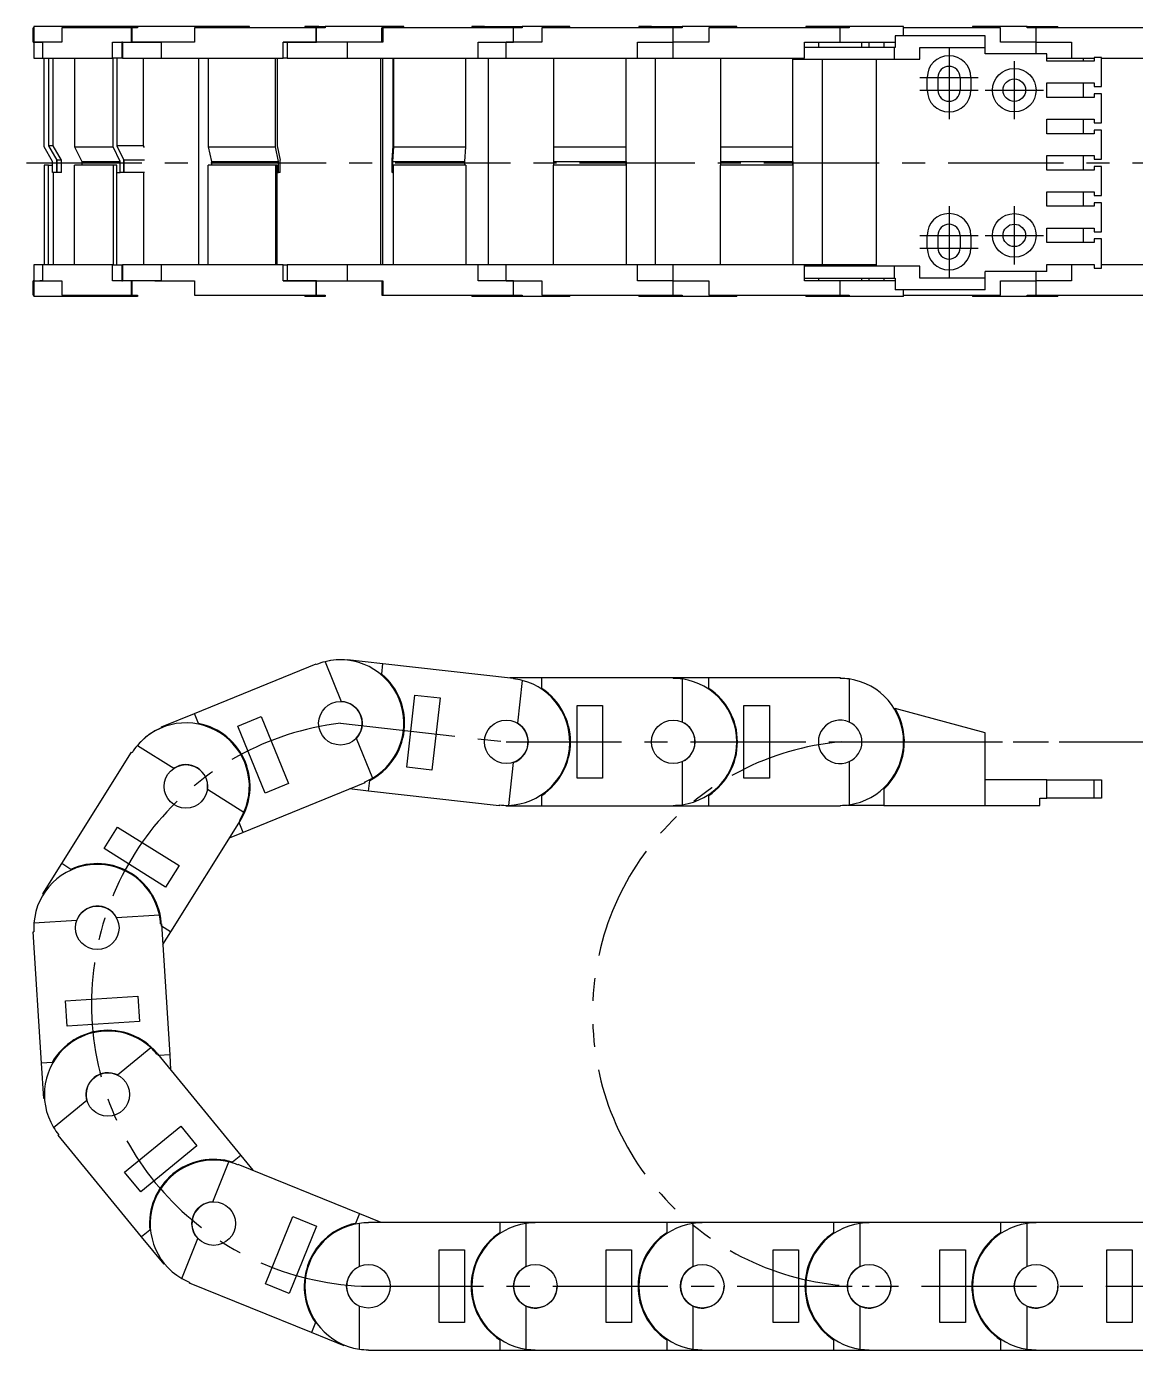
# Model space of a CAD drawing. Extents: x -175 to 573, y -329 to 74.
# Drawn here: x -1.8 to 303.8, y -290.4 to 74.4 of the extents above; entities that cross this region are included whole.
import ezdxf

# ---------------------------------------------------------------- set-up
doc = ezdxf.new("R2010")
doc.units = 0
doc.linetypes.add('CENTER', pattern=[50.8, 31.75, -6.35, 6.35, -6.35])
doc.linetypes.add('PHANTOM', pattern=[63.5, 31.75, -6.35, 6.35, -6.35, 6.35, -6.35])
doc.layers.get('0').update_dxf_attribs({"linetype": 'CONTINUOUS'})
doc.layers.add('CENTER', color=1, linetype='CONTINUOUS')

msp = doc.modelspace()

# ---------------------------------------------------------------- linework, layer by layer
at = {"color": 7, "linetype": 'CONTINUOUS'}
for p, q in [((0, 70.05), (0, 74)), ((0.164242, 74), (0, 74)), ((0.164242, 74), (0.164242, 70.05)), ((0.219894, 74), (0.164242, 74)), ((28.741947, 74.4), (0.219894, 74.4)), ((28.741947, 74.4), (0.219894, 74.4)), ((0.219894, 74.4), (0.219894, 74)), ((28.741947, 74.4), (3.086746, 74.4)), ((27.092834, 74), (7.869953, 74)), ((7.869953, 74), (7.869953, 70.05)), ((27.092834, 70.05), (27.092834, 74)), ((27.262306, 74), (27.092834, 74)), ((27.262306, 70.05), (27.262306, 74)), ((28.741947, 74), (27.262306, 74)), ((59.591106, 74.4), (28.741947, 74.4)), ((28.741947, 74.4), (28.741947, 74)), ((77.988209, 74), (44.473785, 74)), ((44.473785, 74), (44.473785, 70.05)), ((59.591106, 74), (59.591106, 74.4)), ((78.71564, 74.4), (74.893726, 74.4)), ((74.893726, 74.4), (74.893726, 74)), ((77.988209, 70.05), (77.988209, 74)), ((78.063805, 74), (77.988209, 74)), ((78.063805, 70.05), (78.063805, 74)), ((80.446182, 74), (78.063805, 74)), ((78.678496, 74.4), (78.678496, 74)), ((78.678496, 74.4), (78.71564, 74.4)), ((78.678496, 74.4), (78.71564, 74.4)), ((78.71564, 74.4), (80.446182, 74.4)), ((102.178496, 74.4), (80.446182, 74.4)), ((102.178496, 74.4), (80.446182, 74.4)), ((80.446182, 74.4), (80.446182, 74)), ((96.05536, 70.05), (96.05536, 74)), ((96.384279, 74), (96.05536, 74)), ((96.384279, 74), (96.384279, 70.05)), ((132.360177, 74), (96.384279, 74)), ((102.178496, 74), (102.178496, 74.4)), ((124.393726, 74.4), (120.893726, 74.4)), ((120.893726, 74.4), (120.893726, 74)), ((124.393726, 74.4), (134.802539, 74.4)), ((124.393726, 74.4), (124.393726, 74)), ((132.360177, 70.05), (132.360177, 74)), ((134.802539, 74), (132.360177, 74)), ((133.484223, 74.4), (134.802539, 74.4)), ((133.484223, 74.4), (133.484223, 74)), ((147.893726, 74.4), (134.802539, 74.4)), ((134.802539, 74.4), (134.802539, 74)), ((140.193726, 74), (140.193726, 70.05)), ((176.393726, 74), (140.193726, 74)), ((147.893726, 74), (147.893726, 74.4)), ((170.393726, 74.4), (166.893726, 74.4)), ((166.893726, 74.4), (166.893726, 74)), ((170.393726, 74.4), (178.893726, 74.4)), ((170.393726, 74.4), (170.393726, 74)), ((176.393726, 70.05), (176.393726, 74)), ((178.893726, 74), (176.393726, 74)), ((193.893726, 74.4), (178.893726, 74.4)), ((178.893726, 74.4), (178.893726, 74)), ((222.393726, 74), (186.193726, 74)), ((186.193726, 74), (186.193726, 70.05)), ((193.893726, 74), (193.893726, 74.4)), ((224.893726, 74.4), (212.893726, 74.4)), ((212.893726, 74.4), (212.893726, 74)), ((222.393726, 70.05), (222.393726, 74)), ((224.893726, 74), (222.393726, 74)), ((239.893726, 74.4), (224.893726, 74.4)), ((224.893726, 74.4), (224.893726, 74)), ((239.893726, 71.85), (239.893726, 74.4)), ((266.593726, 74), (239.893726, 74)), ((273.893726, 74.4), (258.893726, 74.4)), ((258.893726, 74.4), (258.893726, 74)), ((266.593726, 70.05), (266.593726, 74)), ((273.893726, 74.4), (282.393726, 74.4)), ((273.893726, 74), (273.893726, 74.4)), ((276.393726, 74), (273.893726, 74)), ((276.393726, 70.05), (276.393726, 74)), ((312.593726, 74), (276.393726, 74)), ((282.393726, 74), (282.393726, 74.4)), ((0, 70.05), (0.164242, 70.05)), ((0.164242, 70.05), (0.164242, 65.7)), ((0.164242, 70.05), (1.809384, 70.05)), ((2.665969, 70.05), (0.164242, 70.05)), ((2.665969, 70.05), (0.164242, 70.05)), ((1.809384, 70.05), (1.809384, 70.045)), ((1.809384, 70.045), (2.665969, 70.045)), ((2.665969, 65.7), (2.665969, 70.05)), ((7.869953, 70.05), (2.665969, 70.05)), ((21.888849, 65.7), (21.888849, 70.05)), ((21.888849, 70.05), (27.092834, 70.05)), ((24.397541, 70.045), (24.397541, 65.7)), ((24.591106, 70.045), (24.397541, 70.045)), ((24.591106, 70.05), (24.591106, 65.7)), ((27.092834, 70.05), (27.262306, 70.05)), ((27.262306, 70.05), (33.542825, 70.05)), ((35.400819, 70.05), (27.262306, 70.05)), ((35.400819, 70.05), (27.262306, 70.05)), ((33.542825, 70.05), (33.542825, 70.045)), ((33.542825, 70.045), (35.400831, 70.045)), ((44.473785, 70.05), (35.400819, 70.05)), ((35.400819, 65.7), (35.400819, 70.05)), ((86.622727, 70.05), (68.915243, 70.05)), ((68.915243, 70.05), (77.988209, 70.05)), ((68.915243, 65.7), (68.915243, 70.05)), ((70.034297, 70.045), (70.034297, 65.7)), ((77.988209, 70.05), (78.063805, 70.05)), ((86.622727, 65.7), (86.622727, 70.05)), ((86.644947, 70.05), (86.622727, 70.05)), ((86.644947, 65.7), (86.644947, 70.05)), ((96.384279, 70.05), (86.644947, 70.05)), ((122.620846, 65.7), (122.620846, 70.05)), ((122.620846, 70.05), (132.360177, 70.05)), ((140.193726, 70.05), (130.393726, 70.05)), ((130.393726, 65.7), (130.393726, 70.05)), ((166.593726, 65.7), (166.593726, 70.05)), ((166.593726, 70.05), (176.393726, 70.05)), ((176.393726, 65.7), (176.393726, 70.05)), ((186.193726, 70.05), (176.393726, 70.05)), ((212.593726, 65.7), (212.593726, 70.05)), ((212.593726, 70.05), (222.393726, 70.05)), ((216.393726, 70.05), (216.393726, 68.6)), ((222.393726, 70.05), (230.793726, 70.05)), ((228.393726, 68.6), (228.393726, 70.05)), ((230.393726, 68.6), (230.393726, 70.05)), ((230.793726, 70.05), (230.793726, 70.045)), ((230.793726, 70.045), (237.539342, 70.045)), ((234.393726, 70.045), (234.393726, 68.6)), ((262.393726, 71.85), (237.539342, 71.85)), ((237.539342, 71.85), (237.539342, 68.6)), ((262.393726, 68.6), (262.393726, 71.85)), ((276.393726, 70.05), (266.593726, 70.05)), ((276.393726, 66.85), (276.393726, 70.05)), ((276.393726, 70.05), (286.193726, 70.05)), ((286.193726, 70.05), (286.193726, 65.7)), ((0.164242, 65.7), (2.665969, 65.7)), ((0.164242, 65.7), (2.665969, 65.7)), ((2.665969, 65.7), (21.888849, 65.7)), ((3.021481, 41.2), (3.021481, 65.7)), ((4.219057, 65.7), (4.219057, 41.521539)), ((5.489711, 41.521539), (5.489711, 65.7)), ((11.433406, 65.7), (11.433406, 41.2)), ((24.397541, 65.7), (21.888849, 65.7)), ((22.053781, 41.2), (22.053781, 65.7)), ((23.070613, 65.7), (23.070613, 41.521539)), ((24.591106, 65.7), (24.397541, 65.7)), ((24.591106, 65.7), (35.400819, 65.7)), ((24.591106, 65.7), (35.400819, 65.7)), ((30.458341, 41.521539), (30.458341, 65.7)), ((35.400819, 65.7), (68.915243, 65.7)), ((45.525655, 65.7), (45.525655, 8.7)), ((48.267947, 65.7), (48.267947, 41.2)), ((66.784203, 41.2), (66.784203, 65.7)), ((67.237782, 65.7), (67.237782, 41.521539)), ((70.034297, 65.7), (68.915243, 65.7)), ((70.034297, 65.7), (86.622727, 65.7)), ((86.622727, 65.7), (86.644947, 65.7)), ((86.644947, 65.7), (122.620846, 65.7)), ((95.742665, 65.7), (95.742665, 8.7)), ((96.24261, 65.7), (96.24261, 8.7)), ((99.186732, 41.521539), (99.186732, 65.7)), ((99.320051, 65.7), (99.320051, 41.2)), ((119.196238, 41.2), (119.196238, 65.7)), ((122.620846, 65.7), (130.393726, 65.7)), ((125.393726, 65.7), (125.393726, 8.7)), ((130.393726, 65.7), (166.593726, 65.7)), ((143.393726, 65.7), (143.393726, 41.2)), ((163.393726, 41.2), (163.393726, 65.7)), ((166.593726, 65.7), (176.393726, 65.7)), ((171.393726, 65.7), (171.393726, 8.7)), ((176.393726, 65.7), (212.593726, 65.7)), ((189.393726, 65.7), (189.393726, 41.2)), ((209.393726, 41.2), (209.393726, 65.7)), ((237.258659, 68.6), (212.593734, 68.6)), ((237.258659, 68.6), (237.258659, 65.35)), ((237.539342, 68.6), (237.258659, 68.6)), ((244.393726, 68.6), (262.393726, 68.6)), ((244.393726, 65.35), (244.393726, 68.6)), ((262.393726, 66.85), (262.393726, 68.6)), ((279.393726, 66.85), (262.393726, 66.85)), ((279.393726, 64.85), (279.393726, 66.85)), ((279.398481, 65.7), (286.193726, 65.7)), ((286.193726, 65.7), (292.393726, 65.7)), ((289.393726, 65.7), (289.393726, 64.85)), ((294.393726, 65.85), (292.393726, 65.85)), ((292.393726, 65.85), (292.393726, 64.85)), ((294.393726, 57.85), (294.393726, 65.85)), ((294.393726, 65.7), (322.393726, 65.7)), ((209.393892, 65.35), (237.258659, 65.35)), ((217.393726, 65.35), (217.393726, 8.7)), ((232.393726, 8.35), (232.393726, 65.35)), ((237.258659, 65.35), (244.393726, 65.35)), ((292.393726, 64.85), (279.393726, 64.85)), ((246.393726, 56.85), (246.393726, 60.35)), ((249.343726, 60.35), (249.343726, 56.85)), ((255.443726, 60.35), (255.443726, 56.85)), ((258.393726, 60.35), (258.393726, 56.85)), ((279.393726, 58.85), (292.393726, 58.85)), ((279.393726, 54.85), (279.393726, 58.85)), ((289.393726, 58.85), (289.393726, 54.85)), ((292.393726, 58.85), (292.393726, 57.85)), ((292.393726, 54.85), (279.393726, 54.85)), ((292.393726, 57.85), (294.393726, 57.85)), ((294.393726, 55.85), (292.393726, 55.85)), ((292.393726, 55.85), (292.393726, 54.85)), ((294.393726, 47.85), (294.393726, 55.85)), ((279.393726, 44.85), (279.393726, 48.85)), ((279.393726, 48.85), (292.393726, 48.85)), ((289.393726, 48.85), (289.393726, 44.85)), ((292.393726, 48.85), (292.393726, 47.85)), ((292.393726, 47.85), (294.393726, 47.85)), ((292.393726, 44.85), (279.393726, 44.85)), ((294.393726, 45.85), (292.393726, 45.85)), ((292.393726, 45.85), (292.393726, 44.85)), ((294.393726, 37.85), (294.393726, 45.85)), ((5.326216, 37.2), (3.021481, 41.2)), ((4.219057, 41.521539), (6.502357, 37.558741)), ((5.489711, 41.521539), (4.219057, 41.521539)), ((7.794446, 37.521539), (5.489711, 41.521539)), ((11.433406, 41.2), (13.3903, 37.2)), ((11.433406, 41.2), (22.053781, 41.2)), ((24.010676, 37.2), (22.053781, 41.2)), ((30.458341, 41.521539), (23.070613, 41.521539)), ((23.070613, 41.521539), (25.009308, 37.558741)), ((30.66552, 41.057424), (30.458341, 41.521539)), ((48.267947, 41.2), (66.784203, 41.2)), ((48.267947, 41.2), (49.14086, 37.2)), ((67.657116, 37.2), (66.784203, 41.2)), ((67.237782, 41.521539), (68.102576, 37.558741)), ((98.93016, 37.521539), (99.186732, 41.521539)), ((99.320051, 41.2), (99.063479, 37.2)), ((99.320051, 41.2), (119.196238, 41.2)), ((118.939666, 37.2), (119.196238, 41.2)), ((143.393726, 41.2), (163.393726, 41.2)), ((143.393726, 41.2), (143.393726, 37.2)), ((163.393726, 37.2), (163.393726, 41.2)), ((189.393726, 41.2), (209.393726, 41.2)), ((189.393726, 41.2), (189.393726, 37.2)), ((209.393726, 37.2), (209.393726, 41.2)), ((5.326216, 34.2), (5.326216, 37.2)), ((6.502357, 34.2), (6.502357, 37.558741)), ((6.502357, 37.558741), (6.503005, 37.557678)), ((6.502357, 37.558741), (6.503005, 37.557678)), ((6.503005, 37.557678), (6.503653, 37.556616)), ((6.503005, 37.557678), (6.503653, 37.556616)), ((6.503653, 37.556616), (6.504301, 37.555554)), ((6.503653, 37.556616), (6.504301, 37.555554)), ((6.504301, 37.555554), (6.504949, 37.554492)), ((6.504301, 37.555554), (6.504949, 37.554492)), ((6.504949, 37.554492), (6.505597, 37.55343)), ((6.504949, 37.554492), (6.505597, 37.55343)), ((6.505597, 37.55343), (6.506245, 37.552367)), ((6.505597, 37.55343), (6.506245, 37.552367)), ((6.506245, 37.552367), (6.506894, 37.551305)), ((6.506245, 37.552367), (6.506894, 37.551305)), ((6.506894, 37.551305), (6.507542, 37.550242)), ((6.506894, 37.551305), (6.507542, 37.550242)), ((6.507542, 37.550242), (6.50819, 37.54918)), ((6.507542, 37.550242), (6.50819, 37.54918)), ((6.50819, 37.54918), (6.508838, 37.548117)), ((6.50819, 37.54918), (6.508838, 37.548117)), ((6.508838, 37.548117), (6.509486, 37.547055)), ((6.508838, 37.548117), (6.509486, 37.547055)), ((6.509486, 37.547055), (6.510135, 37.545992)), ((6.509486, 37.547055), (6.510135, 37.545992)), ((6.510135, 37.545992), (6.510783, 37.544929)), ((6.510135, 37.545992), (6.510783, 37.544929)), ((6.510783, 37.544929), (6.511431, 37.543867)), ((6.510783, 37.544929), (6.511431, 37.543867)), ((6.511431, 37.543867), (6.512079, 37.542804)), ((6.511431, 37.543867), (6.512079, 37.542804)), ((6.512079, 37.542804), (6.512728, 37.541741)), ((6.512079, 37.542804), (6.512728, 37.541741)), ((6.512728, 37.541741), (6.513376, 37.540678)), ((6.512728, 37.541741), (6.513376, 37.540678)), ((6.513376, 37.540678), (6.514025, 37.539615)), ((6.513376, 37.540678), (6.514025, 37.539615)), ((6.514025, 37.539615), (6.514673, 37.538552)), ((6.514025, 37.539615), (6.514673, 37.538552)), ((6.514673, 37.538552), (6.515321, 37.537489)), ((6.514673, 37.538552), (6.515321, 37.537489)), ((6.515321, 37.537489), (6.51597, 37.536426)), ((6.515321, 37.537489), (6.51597, 37.536426)), ((6.51597, 37.536426), (6.516618, 37.535363)), ((6.51597, 37.536426), (6.516618, 37.535363)), ((6.516618, 37.535363), (6.517267, 37.5343)), ((6.516618, 37.535363), (6.517267, 37.5343)), ((6.517267, 37.5343), (6.517915, 37.533237)), ((6.517267, 37.5343), (6.517915, 37.533237)), ((6.517915, 37.533237), (6.518564, 37.532174)), ((6.517915, 37.533237), (6.518564, 37.532174)), ((6.518564, 37.532174), (6.519213, 37.531111)), ((6.518564, 37.532174), (6.519213, 37.531111)), ((6.519213, 37.531111), (6.519861, 37.530047)), ((6.519213, 37.531111), (6.519861, 37.530047)), ((6.519861, 37.530047), (6.52051, 37.528984)), ((6.519861, 37.530047), (6.52051, 37.528984)), ((6.52051, 37.528984), (6.521158, 37.52792)), ((6.52051, 37.528984), (6.521158, 37.52792)), ((6.521158, 37.52792), (6.521807, 37.526857)), ((6.521158, 37.52792), (6.521807, 37.526857)), ((6.521807, 37.526857), (6.522456, 37.525794)), ((6.521807, 37.526857), (6.522456, 37.525794)), ((6.522456, 37.525794), (6.523105, 37.52473)), ((6.522456, 37.525794), (6.523105, 37.52473)), ((6.523105, 37.52473), (6.523753, 37.523666)), ((6.523105, 37.52473), (6.523753, 37.523666)), ((6.523753, 37.523666), (6.524402, 37.522603)), ((6.523753, 37.523666), (6.524402, 37.522603)), ((6.524402, 37.522603), (6.525051, 37.521539)), ((6.524402, 37.522603), (6.525051, 37.521539)), ((6.525051, 37.521539), (6.525051, 34.2)), ((7.794446, 37.521539), (6.525051, 37.521539)), ((7.794446, 34.2), (7.794446, 37.521539)), ((13.3903, 37.2), (13.3903, 36.2)), ((13.3903, 37.2), (24.010676, 37.2)), ((24.010676, 34.2), (24.010676, 37.2)), ((25.009308, 34.2), (25.009308, 37.558741)), ((25.016986, 37.521539), (25.016986, 34.2)), ((30.66552, 37.521539), (25.016986, 37.521539)), ((49.14086, 37.2), (49.14086, 36.2)), ((49.14086, 37.2), (67.657116, 37.2)), ((67.657116, 34.2), (67.657116, 37.2)), ((68.102576, 34.2), (68.102576, 37.558741)), ((98.93016, 34.2), (98.93016, 37.521539)), ((99.063479, 37.2), (99.063479, 34.2)), ((99.063479, 37.2), (118.939666, 37.2)), ((118.939666, 36.2), (118.939666, 37.2)), ((143.393726, 37.2), (143.393726, 36.2)), ((143.393726, 37.2), (163.393726, 37.2)), ((163.393726, 37.2), (163.393726, 36.2)), ((163.393726, 36.2), (163.393726, 37.2)), ((189.393726, 37.2), (209.393726, 37.2)), ((189.393726, 37.2), (189.393726, 36.2)), ((209.393726, 37.2), (209.393726, 36.2)), ((209.393726, 36.2), (209.393726, 37.2)), ((279.393726, 34.85), (279.393726, 38.85)), ((279.393726, 38.85), (292.393726, 38.85)), ((289.393726, 38.85), (289.393726, 34.85)), ((292.393726, 38.85), (292.393726, 37.85)), ((292.393726, 37.85), (294.393726, 37.85)), ((3.021481, 36.2), (3.021481, 8.7)), ((4.219057, 36.2), (3.021481, 36.2)), ((4.219057, 8.7), (4.219057, 36.2)), ((4.219057, 36.2), (5.326216, 36.2)), ((6.502357, 34.2), (5.326216, 34.2)), ((5.489711, 34.2), (5.489711, 8.7)), ((6.525051, 34.2), (6.502357, 34.2)), ((6.525051, 34.2), (6.502357, 34.2)), ((7.794446, 34.2), (6.525051, 34.2)), ((11.433406, 8.7), (11.433406, 36.2)), ((22.053781, 36.2), (11.433406, 36.2)), ((22.053781, 36.2), (22.053781, 8.7)), ((23.070613, 36.2), (22.053781, 36.2)), ((23.070613, 8.7), (23.070613, 36.2)), ((23.070613, 34.2), (24.010676, 34.2)), ((30.66552, 34.2), (24.010676, 34.2)), ((25.009308, 34.2), (24.010676, 34.2)), ((25.016986, 34.2), (25.009308, 34.2)), ((30.458341, 34.2), (30.458341, 8.7)), ((48.267947, 8.7), (48.267947, 36.2)), ((66.784203, 36.2), (48.267947, 36.2)), ((66.784203, 36.2), (66.784203, 8.7)), ((67.237782, 36.2), (66.784203, 36.2)), ((67.237782, 8.7), (67.237782, 36.2)), ((67.237782, 34.2), (67.657116, 34.2)), ((68.102576, 34.2), (67.657116, 34.2)), ((99.063479, 34.2), (98.93016, 34.2)), ((99.063479, 34.2), (99.186732, 34.2)), ((99.186732, 36.2), (99.186732, 8.7)), ((99.320051, 36.2), (99.186732, 36.2)), ((99.320051, 8.7), (99.320051, 36.2)), ((119.196238, 36.2), (99.320051, 36.2)), ((119.196238, 36.2), (119.196238, 8.7)), ((143.393726, 8.7), (143.393726, 36.2)), ((163.393726, 36.2), (143.393726, 36.2)), ((163.393726, 36.2), (163.393726, 8.7)), ((209.393726, 36.2), (189.393726, 36.2)), ((189.393726, 8.7), (189.393726, 36.2)), ((209.393726, 36.2), (209.393726, 8.7)), ((292.393726, 34.85), (279.393726, 34.85)), ((292.393726, 35.85), (292.393726, 34.85)), ((294.393726, 35.85), (292.393726, 35.85)), ((294.393726, 27.85), (294.393726, 35.85)), ((279.393726, 24.85), (279.393726, 28.85)), ((279.393726, 28.85), (292.393726, 28.85)), ((289.393726, 28.85), (289.393726, 24.85)), ((292.393726, 28.85), (292.393726, 27.85)), ((292.393726, 27.85), (294.393726, 27.85)), ((292.393726, 25.85), (292.393726, 24.85)), ((294.393726, 25.85), (292.393726, 25.85)), ((294.393726, 17.85), (294.393726, 25.85)), ((292.393726, 24.85), (279.393726, 24.85)), ((279.393726, 18.85), (292.393726, 18.85)), ((279.393726, 14.85), (279.393726, 18.85)), ((289.393726, 18.85), (289.393726, 14.85)), ((292.393726, 18.85), (292.393726, 17.85)), ((246.393726, 13.35), (246.393726, 16.85)), ((249.343726, 16.85), (249.343726, 13.35)), ((255.443726, 16.85), (255.443726, 13.35)), ((258.393726, 16.85), (258.393726, 13.35)), ((292.393726, 14.85), (279.393726, 14.85)), ((292.393726, 17.85), (294.393726, 17.85)), ((292.393726, 15.85), (292.393726, 14.85)), ((294.393726, 15.85), (292.393726, 15.85)), ((294.393726, 7.85), (294.393726, 15.85)), ((0.164242, 8.7), (0.164242, 4.35)), ((2.665969, 8.7), (0.164242, 8.7)), ((2.665969, 8.7), (0.164242, 8.7)), ((21.888849, 8.7), (2.665969, 8.7)), ((2.665969, 4.35), (2.665969, 8.7)), ((21.888849, 4.35), (21.888849, 8.7)), ((21.888849, 8.7), (24.397541, 8.7)), ((24.397541, 8.7), (24.397541, 4.355)), ((24.397541, 8.7), (24.591325, 8.7)), ((24.591106, 8.7), (24.591106, 4.35)), ((35.400819, 8.7), (24.591106, 8.7)), ((35.400819, 8.7), (24.591106, 8.7)), ((68.915243, 8.7), (35.400819, 8.7)), ((35.400819, 4.35), (35.400819, 8.7)), ((68.915243, 4.35), (68.915243, 8.7)), ((68.915243, 8.7), (70.034297, 8.7)), ((86.622727, 8.7), (70.034297, 8.7)), ((70.034297, 8.7), (70.034297, 4.355)), ((86.622727, 4.35), (86.622727, 8.7)), ((86.644947, 8.7), (86.622727, 8.7)), ((122.620846, 8.7), (86.644947, 8.7)), ((86.644947, 4.35), (86.644947, 8.7)), ((122.620846, 4.35), (122.620846, 8.7)), ((130.393726, 8.7), (122.620846, 8.7)), ((166.593726, 8.7), (130.393726, 8.7)), ((130.393726, 4.35), (130.393726, 8.7)), ((166.593726, 4.35), (166.593726, 8.7)), ((176.393726, 8.7), (166.593726, 8.7)), ((212.593726, 8.7), (176.393726, 8.7)), ((176.393726, 4.35), (176.393726, 8.7)), ((230.393726, 8.7), (212.593726, 8.7)), ((212.593726, 4.35), (212.593726, 8.7)), ((237.258659, 8.35), (212.593734, 8.35)), ((232.402434, 8.7), (230.393726, 8.7)), ((230.393726, 8.35), (230.393726, 8.7)), ((237.258659, 8.35), (237.258659, 5.1)), ((244.393726, 8.35), (237.258659, 8.35)), ((244.393726, 5.1), (244.393726, 8.35)), ((279.393726, 8.85), (292.393726, 8.85)), ((279.393726, 6.85), (279.393726, 8.85)), ((286.193726, 8.7), (279.398481, 8.7)), ((292.393726, 8.7), (286.193726, 8.7)), ((286.193726, 8.7), (286.193726, 4.35)), ((289.393726, 8.85), (289.393726, 8.7)), ((292.393726, 8.85), (292.393726, 7.85)), ((292.393726, 7.85), (294.393726, 7.85)), ((322.393726, 8.7), (294.393726, 8.7)), ((0, 0.4), (0, 4.35)), ((0.164242, 4.35), (0, 4.35)), ((0.164242, 4.35), (0.164242, 0.4)), ((0.164242, 4.35), (2.665969, 4.35)), ((0.164242, 4.35), (2.665969, 4.35)), ((2.665969, 4.355), (1.809384, 4.355)), ((1.809384, 4.355), (1.809384, 4.35)), ((2.665969, 4.35), (7.869953, 4.35)), ((7.869953, 4.35), (7.869953, 0.4)), ((27.092834, 4.35), (21.888849, 4.35)), ((24.397541, 4.355), (24.591106, 4.355)), ((27.092834, 0.4), (27.092834, 4.35)), ((27.262306, 4.35), (27.092834, 4.35)), ((27.262306, 0.4), (27.262306, 4.35)), ((33.542825, 4.35), (27.262306, 4.35)), ((35.400831, 4.355), (33.542825, 4.355)), ((33.542825, 4.355), (33.542825, 4.35)), ((33.542825, 4.35), (35.400819, 4.35)), ((35.400819, 4.35), (44.473785, 4.35)), ((44.473785, 4.35), (44.473785, 0.4)), ((68.915243, 4.35), (86.622727, 4.35)), ((77.988209, 4.35), (68.915243, 4.35)), ((77.988209, 0.4), (77.988209, 4.35)), ((78.063805, 4.35), (77.988209, 4.35)), ((78.063805, 0.4), (78.063805, 4.35)), ((86.622727, 4.35), (86.644947, 4.35)), ((86.652464, 4.35), (86.622727, 4.35)), ((86.644947, 4.35), (96.384279, 4.35)), ((96.05536, 4.35), (96.05536, 0.4)), ((96.384279, 4.35), (96.384279, 0.4)), ((132.360177, 4.35), (122.620846, 4.35)), ((130.393726, 4.35), (140.193726, 4.35)), ((132.360177, 0.4), (132.360177, 4.35)), ((140.193726, 4.35), (140.193726, 0.4)), ((176.393726, 4.35), (166.593726, 4.35)), ((176.393726, 0.4), (176.393726, 4.35)), ((176.393726, 4.35), (186.193726, 4.35)), ((186.193726, 4.35), (186.193726, 0.4)), ((222.393726, 4.35), (212.593726, 4.35)), ((212.593734, 5.1), (237.258659, 5.1)), ((216.393726, 5.1), (216.393726, 4.35)), ((222.393726, 0.4), (222.393726, 4.35)), ((230.793726, 4.35), (222.393726, 4.35)), ((228.393726, 4.35), (228.393726, 5.1)), ((230.393726, 4.35), (230.393726, 5.1)), ((237.539342, 4.355), (230.793726, 4.355)), ((230.793726, 4.355), (230.793726, 4.35)), ((234.393726, 5.1), (234.393726, 4.355)), ((237.258659, 5.1), (237.539342, 5.1)), ((237.539342, 5.1), (237.539342, 1.85)), ((262.393726, 5.1), (244.393726, 5.1)), ((279.393726, 6.85), (262.393726, 6.85)), ((262.393726, 5.1), (262.393726, 6.85)), ((262.393726, 1.85), (262.393726, 5.1)), ((266.593726, 0.4), (266.593726, 4.35)), ((266.593726, 4.35), (276.393726, 4.35)), ((276.393726, 4.35), (276.393726, 6.85)), ((276.393726, 0.4), (276.393726, 4.35)), ((286.193726, 4.35), (276.393726, 4.35)), ((0, 0.4), (0.164242, 0.4)), ((0.164242, 0.4), (0.219894, 0.4)), ((0.219894, 0.4), (0.219894, 0)), ((28.741947, 0), (0.219894, 0)), ((7.869953, 0.4), (27.092834, 0.4)), ((27.092834, 0.4), (27.262306, 0.4)), ((27.262306, 0.4), (28.741947, 0.4)), ((28.741947, 0.4), (28.741947, 0)), ((44.473785, 0.4), (77.988209, 0.4)), ((74.893726, 0.4), (74.893726, 0)), ((78.678496, 0), (74.893726, 0)), ((77.988209, 0.4), (78.063805, 0.4)), ((78.063805, 0.4), (80.446182, 0.4)), ((78.678496, 0.4), (78.678496, 0)), ((78.71564, 0), (78.678496, 0)), ((78.71564, 0), (78.678496, 0)), ((80.446182, 0), (78.71564, 0)), ((80.446182, 0.4), (80.446182, 0)), ((96.05536, 0.4), (96.384279, 0.4)), ((96.384279, 0.4), (132.360177, 0.4)), ((120.893726, 0.4), (120.893726, 0)), ((124.393726, 0), (120.893726, 0)), ((124.393726, 0.4), (124.393726, 0)), ((133.484223, 0), (124.393726, 0)), ((132.272276, 0), (130.953959, 0)), ((133.484223, 0), (132.272276, 0)), ((132.360177, 0.4), (134.802539, 0.4)), ((134.802539, 0), (133.484223, 0)), ((134.802539, 0.4), (134.802539, 0)), ((147.893726, 0), (134.802539, 0)), ((140.193726, 0.4), (176.393726, 0.4)), ((147.893726, 0), (147.893726, 0.4)), ((166.893726, 0.4), (166.893726, 0)), ((170.393726, 0), (166.893726, 0)), ((170.393726, 0.4), (170.393726, 0)), ((178.893726, 0), (170.393726, 0)), ((176.393726, 0.4), (178.893726, 0.4)), ((178.893726, 0.4), (178.893726, 0)), ((193.893726, 0), (178.893726, 0)), ((186.193726, 0.4), (222.393726, 0.4)), ((193.893726, 0), (193.893726, 0.4)), ((212.893726, 0.4), (212.893726, 0)), ((224.893726, 0), (212.893726, 0)), ((222.393726, 0.4), (224.893726, 0.4)), ((224.893726, 0), (224.393726, 0)), ((224.893726, 0.4), (224.893726, 0)), ((239.893726, 0), (224.893726, 0)), ((262.393726, 1.85), (237.539342, 1.85)), ((239.893726, 0), (239.893726, 1.85)), ((239.893726, 0.4), (266.593726, 0.4)), ((258.893726, 0.4), (258.893726, 0)), ((273.893726, 0), (258.893726, 0)), ((273.893726, 0.4), (276.393726, 0.4)), ((273.893726, 0), (273.893726, 0.4)), ((282.393726, 0), (273.893726, 0)), ((276.393726, 0.4), (312.593726, 0.4)), ((282.393726, 0), (282.393726, 0.4)), ((44.473785, -114.886499), (77.988209, -101.203539)), ((77.988209, -101.203539), (78.063805, -101.388702)), ((80.446182, -100.609922), (84.931378, -111.595757)), ((86.622727, -100.198762), (86.644947, -100)), ((86.644947, -100), (96.384279, -101.08877)), ((96.05536, -104.031039), (96.384279, -101.08877)), ((96.384279, -101.08877), (132.360177, -105.110551)), ((131.380004, -105.000977), (140.193726, -105.000977)), ((132.360177, -105.110551), (132.337957, -105.309313)), ((134.802539, -105.765441), (133.484223, -117.558134)), ((140.193726, -105.000977), (176.393726, -105.000977)), ((140.193726, -107.961574), (140.193726, -105.000977)), ((176.393726, -105.000977), (186.193726, -105.000977)), ((176.393726, -105.000977), (176.393726, -105.200977)), ((178.893726, -105.380469), (178.893726, -117.246621)), ((186.193726, -105.000977), (222.393726, -105.000977)), ((186.193726, -107.961574), (186.193726, -105.000977)), ((222.393726, -105.000977), (222.393726, -105.200977)), ((224.893726, -105.380469), (224.893726, -117.246621)), ((102.946789, -129.694949), (105.168768, -109.818762)), ((105.168768, -109.818762), (112.125433, -110.596454)), ((112.125433, -110.596454), (109.903454, -130.472641)), ((149.893726, -112.700977), (156.893726, -112.700977)), ((149.893726, -132.700977), (149.893726, -112.700977)), ((156.893726, -112.700977), (156.893726, -132.700977)), ((195.893726, -132.700977), (195.893726, -112.700977)), ((195.893726, -112.700977), (202.893726, -112.700977)), ((202.893726, -112.700977), (202.893726, -132.700977)), ((35.400819, -118.590725), (44.473785, -114.886499)), ((45.592838, -117.627457), (44.473785, -114.886499)), ((56.364633, -118.348829), (62.845323, -115.702953)), ((62.845323, -115.702953), (70.404969, -134.219209)), ((237.258659, -113.466056), (237.539342, -113.541265)), ((262.393726, -120.200977), (237.539342, -113.541265)), ((35.476416, -118.775888), (35.400819, -118.590725)), ((63.924279, -136.865085), (56.364633, -118.348829)), ((262.393726, -140.200977), (262.393726, -120.200977)), ((28.741947, -123.661697), (38.79685, -129.962847)), ((89.054678, -121.695183), (93.539874, -132.681018)), ((7.869953, -156.253013), (27.092834, -125.57858)), ((27.092834, -125.57858), (27.262306, -125.684784)), ((109.903454, -130.472641), (102.946789, -129.694949)), ((132.272276, -128.399314), (130.953959, -140.192007)), ((178.893726, -128.155333), (178.893726, -140.021485)), ((224.893726, -128.155333), (224.893726, -140.021485)), ((91.368783, -133.977313), (57.854359, -147.660272)), ((70.404969, -134.219209), (63.924279, -136.865085)), ((91.293186, -133.79215), (91.368783, -133.977313)), ((92.451376, -136.269621), (92.780295, -133.327352)), ((156.893726, -132.700977), (149.893726, -132.700977)), ((202.893726, -132.700977), (195.893726, -132.700977)), ((279.393726, -133.200977), (262.393726, -133.200977)), ((279.393726, -138.200977), (279.393726, -133.200977)), ((279.393726, -133.200977), (292.393726, -133.200977)), ((292.393726, -138.200977), (292.393726, -133.200977)), ((292.393726, -133.200977), (294.393726, -133.200977)), ((294.393726, -133.200977), (294.393726, -138.200977)), ((48.040457, -135.755578), (58.09536, -142.056727)), ((92.451376, -136.269621), (87.193733, -135.681864)), ((128.427275, -140.291403), (92.451376, -136.269621)), ((140.193726, -140.400977), (140.193726, -137.44038)), ((186.193726, -140.400977), (186.193726, -137.44038)), ((234.393726, -135.712126), (234.393726, -140.200977)), ((277.393726, -138.200977), (279.393726, -138.200977)), ((277.393726, -140.200977), (277.393726, -138.200977)), ((292.393726, -138.200977), (279.393726, -138.200977)), ((294.393726, -138.200977), (292.393726, -138.200977)), ((128.449495, -140.092641), (128.427275, -140.291403)), ((130.393726, -140.400977), (130.393726, -140.200977)), ((140.193726, -140.400977), (130.393726, -140.400977)), ((176.393726, -140.400977), (140.193726, -140.400977)), ((176.393726, -140.200977), (176.393726, -140.400977)), ((186.193726, -140.400977), (176.393726, -140.400977)), ((222.393726, -140.400977), (186.193726, -140.400977)), ((222.393726, -140.200977), (222.393726, -140.400977)), ((224.393726, -140.200977), (224.393726, -140.086316)), ((234.393726, -140.200977), (224.393726, -140.200977)), ((234.393726, -140.200977), (262.393726, -140.200977)), ((262.393726, -140.200977), (277.393726, -140.200977)), ((57.089379, -144.376645), (37.866499, -175.051079)), ((57.854359, -147.660272), (56.735306, -144.919314)), ((56.919907, -144.270441), (57.089379, -144.376645)), ((19.545508, -152.122466), (23.262639, -146.190945)), ((23.262639, -146.190945), (40.20984, -156.811321)), ((57.854359, -147.660272), (54.061097, -149.20895)), ((36.492709, -162.742841), (19.545508, -152.122466)), ((2.665969, -164.557142), (7.869953, -156.253013)), ((10.378645, -157.825146), (7.869953, -156.253013)), ((40.20984, -156.811321), (36.492709, -162.742841)), ((2.835441, -164.663346), (2.665969, -164.557142)), ((22.948747, -171.114695), (34.790927, -170.360806)), ((0, -175.080703), (0.199596, -175.067997)), ((2.299884, -211.20757), (0, -175.080703)), ((0.219894, -172.561644), (12.062073, -171.807755)), ((35.128888, -172.844352), (35.328484, -172.831645)), ((35.328484, -172.831645), (37.628368, -208.958513)), ((37.866499, -175.051079), (35.357807, -173.478946)), ((37.866499, -175.051079), (35.690797, -178.522902)), ((8.923332, -194.052107), (28.882927, -192.781453)), ((28.882927, -192.781453), (29.327656, -199.767311)), ((9.368061, -201.037965), (8.923332, -194.052107)), ((29.327656, -199.767311), (9.368061, -201.037965)), ((23.218493, -214.47122), (32.393184, -206.945889)), ((5.2545, -211.019476), (2.299884, -211.20757)), ((2.922505, -220.987772), (2.299884, -211.20757)), ((34.117426, -208.765013), (34.272062, -208.638176)), ((34.272062, -208.638176), (57.229545, -236.627352)), ((37.628368, -208.958513), (34.673752, -209.146607)), ((37.628368, -208.958513), (37.888675, -213.047458)), ((3.122101, -220.975066), (2.922505, -220.987772)), ((5.609386, -228.914689), (14.784077, -221.389358)), ((25.22153, -241.282132), (40.685163, -228.59844)), ((40.685163, -228.59844), (45.124455, -234.010711)), ((6.901431, -231.088311), (7.056067, -230.961474)), ((29.858914, -259.077487), (6.901431, -231.088311)), ((45.124455, -234.010711), (29.660822, -246.694403)), ((57.229545, -236.627352), (54.940465, -238.504917)), ((57.229545, -236.627352), (60.584632, -240.717788)), ((49.490065, -249.435641), (53.945387, -238.437656)), ((56.329871, -239.209958), (56.404964, -239.02459)), ((56.404964, -239.02459), (89.956452, -252.616413)), ((29.660822, -246.694403), (25.22153, -241.282132)), ((64.077907, -272.019529), (71.587201, -253.482795)), ((71.587201, -253.482795), (78.075058, -256.111048)), ((89.956452, -252.616413), (88.844852, -255.360403)), ((89.956452, -252.616413), (95.84276, -255.000977)), ((92.393726, -255.000977), (128.593726, -255.000977)), ((92.393726, -255.200977), (92.393726, -255.000977)), ((128.593726, -255.000977), (138.393726, -255.000977)), ((128.593726, -255.000977), (128.593726, -257.961574)), ((138.393726, -255.000977), (174.593726, -255.000977)), ((138.393726, -255.200977), (138.393726, -255.000977)), ((174.593726, -255.000977), (184.393726, -255.000977)), ((174.593726, -255.000977), (174.593726, -257.961574)), ((184.393726, -255.000977), (220.593726, -255.000977)), ((184.393726, -255.200977), (184.393726, -255.000977)), ((220.593726, -255.000977), (230.393726, -255.000977)), ((220.593726, -255.000977), (220.593726, -257.961574)), ((230.393726, -255.000977), (266.593726, -255.000977)), ((230.393726, -255.200977), (230.393726, -255.000977)), ((266.593726, -255.000977), (276.393726, -255.000977)), ((266.593726, -255.000977), (266.593726, -257.961574)), ((276.393726, -255.000977), (312.593726, -255.000977)), ((276.393726, -255.200977), (276.393726, -255.000977)), ((32.147993, -257.199922), (29.858914, -259.077487)), ((78.075058, -256.111048), (70.565763, -274.647782)), ((89.893726, -267.246621), (89.893726, -255.380469)), ((135.893726, -267.246621), (135.893726, -255.380469)), ((181.893726, -267.246621), (181.893726, -255.380469)), ((227.893726, -267.246621), (227.893726, -255.380469)), ((273.893726, -267.246621), (273.893726, -255.380469)), ((36.073923, -266.654667), (29.858914, -259.077487)), ((40.938907, -270.54422), (45.394228, -259.546235)), ((111.893726, -282.700977), (111.893726, -262.700977)), ((111.893726, -262.700977), (118.893726, -262.700977)), ((118.893726, -262.700977), (118.893726, -282.700977)), ((157.893726, -282.700977), (157.893726, -262.700977)), ((157.893726, -262.700977), (164.893726, -262.700977)), ((164.893726, -262.700977), (164.893726, -282.700977)), ((203.893726, -282.700977), (203.893726, -262.700977)), ((203.893726, -262.700977), (210.893726, -262.700977)), ((210.893726, -262.700977), (210.893726, -282.700977)), ((249.893726, -282.700977), (249.893726, -262.700977)), ((249.893726, -262.700977), (256.893726, -262.700977)), ((256.893726, -262.700977), (256.893726, -282.700977)), ((295.893726, -282.700977), (295.893726, -262.700977)), ((295.893726, -262.700977), (302.893726, -262.700977)), ((302.893726, -262.700977), (302.893726, -282.700977)), ((36.228559, -266.52783), (36.073923, -266.654667)), ((43.113513, -271.834609), (43.188606, -271.649242)), ((76.665001, -285.426432), (43.113513, -271.834609)), ((70.565763, -274.647782), (64.077907, -272.019529)), ((89.893726, -290.021485), (89.893726, -278.155333)), ((135.893726, -290.021485), (135.893726, -278.155333)), ((181.893726, -290.021485), (181.893726, -278.155333)), ((227.893726, -290.021485), (227.893726, -278.155333)), ((273.893726, -290.021485), (273.893726, -278.155333)), ((77.776601, -282.682442), (76.665001, -285.426432)), ((118.893726, -282.700977), (111.893726, -282.700977)), ((164.893726, -282.700977), (157.893726, -282.700977)), ((210.893726, -282.700977), (203.893726, -282.700977)), ((256.893726, -282.700977), (249.893726, -282.700977)), ((302.893726, -282.700977), (295.893726, -282.700977)), ((85.748, -289.105986), (76.665001, -285.426432)), ((128.593726, -287.44038), (128.593726, -290.400977)), ((174.593726, -287.44038), (174.593726, -290.400977)), ((220.593726, -287.44038), (220.593726, -290.400977)), ((266.593726, -287.44038), (266.593726, -290.400977)), ((85.823093, -288.920619), (85.748, -289.105986)), ((92.393726, -290.400977), (92.393726, -290.200977)), ((128.593726, -290.400977), (92.393726, -290.400977)), ((138.393726, -290.400977), (128.593726, -290.400977)), ((138.393726, -290.400977), (138.393726, -290.200977)), ((174.593726, -290.400977), (138.393726, -290.400977)), ((184.393726, -290.400977), (174.593726, -290.400977)), ((184.393726, -290.400977), (184.393726, -290.200977)), ((220.593726, -290.400977), (184.393726, -290.400977)), ((230.393726, -290.400977), (220.593726, -290.400977)), ((230.393726, -290.400977), (230.393726, -290.200977)), ((266.593726, -290.400977), (230.393726, -290.400977)), ((276.393726, -290.400977), (266.593726, -290.400977)), ((276.393726, -290.400977), (276.393726, -290.200977)), ((312.593726, -290.400977), (276.393726, -290.400977))]:
    msp.add_line(p, q, dxfattribs=at)
at = {"color": 3, "linetype": 'PHANTOM'}
msp.add_line((222.678496, -122.700977), (572.678496, -122.700977), dxfattribs=at)
at = {"color": 7, "linetype": 'CONTINUOUS'}
for centre, radius in [((270.393726, 56.85), 6), ((270.393726, 56.85), 3.1), ((270.393726, 16.85), 6), ((270.393726, 16.85), 3.1), ((84.678496, -117.590426), 6), ((84.678496, -117.590426), 6), ((130.393726, -122.700977), 6), ((176.393726, -122.700977), 6), ((42.091106, -134.977612), 6), ((42.091106, -134.977612), 6), ((17.664242, -173.956174), 6), ((17.664242, -173.956174), 6), ((20.586746, -219.863243), 6), ((20.586746, -219.863243), 6), ((49.759238, -255.4296), 6), ((49.759238, -255.4296), 6), ((92.393726, -272.700977), 6), ((92.393726, -272.700977), 6), ((138.393726, -272.700977), 6), ((184.393726, -272.700977), 6), ((230.393726, -272.700977), 6), ((276.393726, -272.700977), 6)]:
    msp.add_circle(centre, radius, dxfattribs=at)
for centre, radius, start, end in [((252.393726, 60.35), 6, 0, 180), ((252.393726, 60.35), 3.05, 0, 180), ((252.393726, 56.85), 6, 180, 0), ((252.393726, 56.85), 3.05, 180, 0), ((252.393726, 16.85), 6, 0, 180), ((252.393726, 16.85), 3.05, 0, 180), ((252.393726, 13.35), 6, 180, 0), ((252.393726, 13.35), 3.05, 180, 0), ((84.678496, -117.590426), 17.5, 103.995548, 112.208758), ((84.678496, -117.590426), 17.5, 103.995548, 112.208758), ((84.678496, -117.590426), 17.5, 300.421969, 103.995548), ((84.678496, -117.590426), 17.5, 300.421969, 103.995548), ((84.678496, -117.590426), 17.5, 83.621332, 103.995548), ((84.678496, -117.590426), 17.5, 83.621332, 103.995548), ((84.678496, -117.590426), 17.7, 297.240647, 50.002016), ((84.678496, -117.590426), 17.7, 297.240647, 50.002016), ((130.393726, -122.700977), 17.5, 271.834542, 75.408121), ((130.393726, -122.700977), 17.5, 271.834542, 75.408121), ((130.393726, -122.700977), 17.5, 75.408121, 83.621332), ((130.393726, -122.700977), 17.5, 75.408121, 83.621332), ((176.393726, -122.700977), 17.5, 81.786789, 90), ((176.393726, -122.700977), 17.5, 278.213211, 81.786789), ((222.393726, -122.700977), 17.5, 81.786789, 90), ((222.393726, -122.700977), 17.5, 278.213211, 81.786789), ((130.393726, -122.700977), 17.7, 303.619316, 56.380684), ((176.393726, -122.700977), 17.7, 303.619316, 56.380684), ((84.678496, -117.590426), 6, 316.833077, 87.58444), ((84.678496, -117.590426), 6, 316.833077, 87.58444), ((222.393726, -122.700977), 6, 65.375682, 294.624318), ((222.393726, -122.700977), 17.7, 312.684911, 31.164562), ((42.091106, -134.977612), 17.5, 336.138895, 139.712473), ((42.091106, -134.977612), 17.5, 336.138895, 139.712473), ((42.091106, -134.977612), 17.5, 112.208758, 139.712473), ((42.091106, -134.977612), 17.5, 112.208758, 139.712473), ((42.091106, -134.977612), 17.7, 325.828074, 78.589443), ((42.091106, -134.977612), 17.7, 325.828074, 78.589443), ((130.393726, -122.700977), 6, 288.24565, 58.997013), ((130.393726, -122.700977), 6, 288.24565, 58.997013), ((176.393726, -122.700977), 6, 294.624318, 65.375682), ((222.393726, -122.700977), 6, 294.624318, 65.375682), ((42.091106, -134.977612), 17.5, 139.712473, 147.925684), ((42.091106, -134.977612), 17.5, 139.712473, 147.925684), ((42.091106, -134.977612), 6, 352.550002, 123.301365), ((42.091106, -134.977612), 6, 352.550002, 123.301365), ((84.678496, -117.590426), 17.5, 292.208758, 300.421969), ((84.678496, -117.590426), 17.5, 292.208758, 300.421969), ((42.091106, -134.977612), 17.5, 327.925684, 336.138895), ((42.091106, -134.977612), 17.5, 327.925684, 336.138895), ((130.393726, -122.700977), 17.5, 263.621332, 271.834542), ((130.393726, -122.700977), 17.5, 263.621332, 271.834542), ((176.393726, -122.700977), 17.5, 270, 278.213211), ((222.393726, -122.700977), 17.5, 270, 278.213211), ((17.664242, -173.956174), 17.5, 11.85582, 175.429399), ((17.664242, -173.956174), 17.5, 11.85582, 175.429399), ((17.664242, -173.956174), 17.7, 1.545, 114.306368), ((17.664242, -173.956174), 17.7, 1.545, 114.306368), ((17.664242, -173.956174), 6, 28.266928, 159.018291), ((17.664242, -173.956174), 6, 28.266928, 159.018291), ((17.664242, -173.956174), 17.5, 3.642609, 11.85582), ((17.664242, -173.956174), 17.5, 3.642609, 11.85582), ((17.664242, -173.956174), 17.5, 175.429399, 183.642609), ((17.664242, -173.956174), 17.5, 175.429399, 183.642609), ((20.586746, -219.863243), 17.5, 47.572745, 211.146324), ((20.586746, -219.863243), 17.5, 47.572745, 211.146324), ((20.586746, -219.863243), 17.7, 37.261925, 150.023293), ((20.586746, -219.863243), 17.7, 37.261925, 150.023293), ((20.586746, -219.863243), 17.5, 39.359535, 47.572745), ((20.586746, -219.863243), 17.5, 39.359535, 47.572745), ((20.586746, -219.863243), 6, 63.983853, 194.735216), ((20.586746, -219.863243), 6, 63.983853, 194.735216), ((20.586746, -219.863243), 17.5, 211.146324, 219.359535), ((20.586746, -219.863243), 17.5, 211.146324, 219.359535), ((49.759238, -255.4296), 17.7, 72.97885, 185.740219), ((49.759238, -255.4296), 17.7, 72.97885, 185.740219), ((49.759238, -255.4296), 17.5, 76.160172, 239.733751), ((49.759238, -255.4296), 17.5, 76.160172, 239.733751), ((49.759238, -255.4296), 17.5, 67.946961, 76.160172), ((49.759238, -255.4296), 17.5, 67.946961, 76.160172), ((49.759238, -255.4296), 6, 92.57128, 223.322643), ((49.759238, -255.4296), 6, 92.57128, 223.322643), ((92.393726, -272.700977), 17.7, 101.566277, 214.327646), ((92.393726, -272.700977), 17.7, 101.566277, 214.327646), ((92.393726, -272.700977), 17.5, 90, 98.213211), ((138.393726, -272.700977), 17.5, 90, 98.213211), ((184.393726, -272.700977), 17.5, 90, 98.213211), ((230.393726, -272.700977), 17.5, 90, 98.213211), ((276.393726, -272.700977), 17.5, 90, 98.213211), ((92.393726, -272.700977), 17.5, 98.213211, 261.786789), ((138.393726, -272.700977), 17.7, 123.619316, 236.380684), ((138.393726, -272.700977), 17.5, 98.213211, 261.786789), ((184.393726, -272.700977), 17.7, 123.619316, 236.380684), ((184.393726, -272.700977), 17.5, 98.213211, 261.786789), ((230.393726, -272.700977), 17.7, 123.619316, 236.380684), ((230.393726, -272.700977), 17.5, 98.213211, 261.786789), ((276.393726, -272.700977), 17.7, 123.619316, 236.380684), ((276.393726, -272.700977), 17.5, 98.213211, 261.786789), ((92.393726, -272.700977), 6, 114.624318, 245.375682), ((138.393726, -272.700977), 6, 114.624318, 245.375682), ((184.393726, -272.700977), 6, 114.624318, 245.375682), ((230.393726, -272.700977), 6, 114.624318, 245.375682), ((276.393726, -272.700977), 6, 114.624318, 245.375682), ((49.759238, -255.4296), 17.5, 239.733751, 247.946961), ((49.759238, -255.4296), 17.5, 239.733751, 247.946961), ((138.393726, -272.700977), 6, 245.375682, 0), ((184.393726, -272.700977), 6, 245.375682, 0), ((230.393726, -272.700977), 6, 245.375682, 0), ((276.393726, -272.700977), 6, 245.375682, 0), ((92.393726, -272.700977), 17.5, 261.786789, 270), ((138.393726, -272.700977), 17.5, 261.786789, 270), ((184.393726, -272.700977), 17.5, 261.786789, 270), ((230.393726, -272.700977), 17.5, 261.786789, 270), ((276.393726, -272.700977), 17.5, 261.786789, 270)]:
    msp.add_arc(centre, radius, start, end, dxfattribs=at)
at = {"color": 3, "linetype": 'PHANTOM'}
msp.add_arc((229.317776, -197.557902), 75.150777, 95.06846821, 270.82034396, dxfattribs=at)
at = {"layer": 'CENTER', "color": 1, "linetype": 'CENTER'}
for p, q in [((252.393726, 68.35), (252.393726, 48.85)), ((270.393726, 64.85), (270.393726, 48.85)), ((244.393726, 60.35), (260.393726, 60.35)), ((244.393726, 56.85), (260.393726, 56.85)), ((262.393726, 56.85), (278.393726, 56.85)), ((-1.835758, 36.85), (396.393726, 36.85)), ((252.393726, 24.85), (252.393726, 5.35)), ((270.393726, 24.85), (270.393726, 8.85)), ((244.393726, 16.85), (260.393726, 16.85)), ((262.393726, 16.85), (278.393726, 16.85)), ((244.393726, 13.35), (260.393726, 13.35)), ((84.678496, -117.590426), (130.393726, -122.700977)), ((130.393726, -122.700977), (296.393726, -122.700977)), ((92.393726, -272.700977), (396.388916, -272.700977))]:
    msp.add_line(p, q, dxfattribs=at)
msp.add_arc((93.918173, -194.877997), 77.83791, 96.8173168, 268.87779675, dxfattribs=at)

doc.saveas('drawing.dxf')
